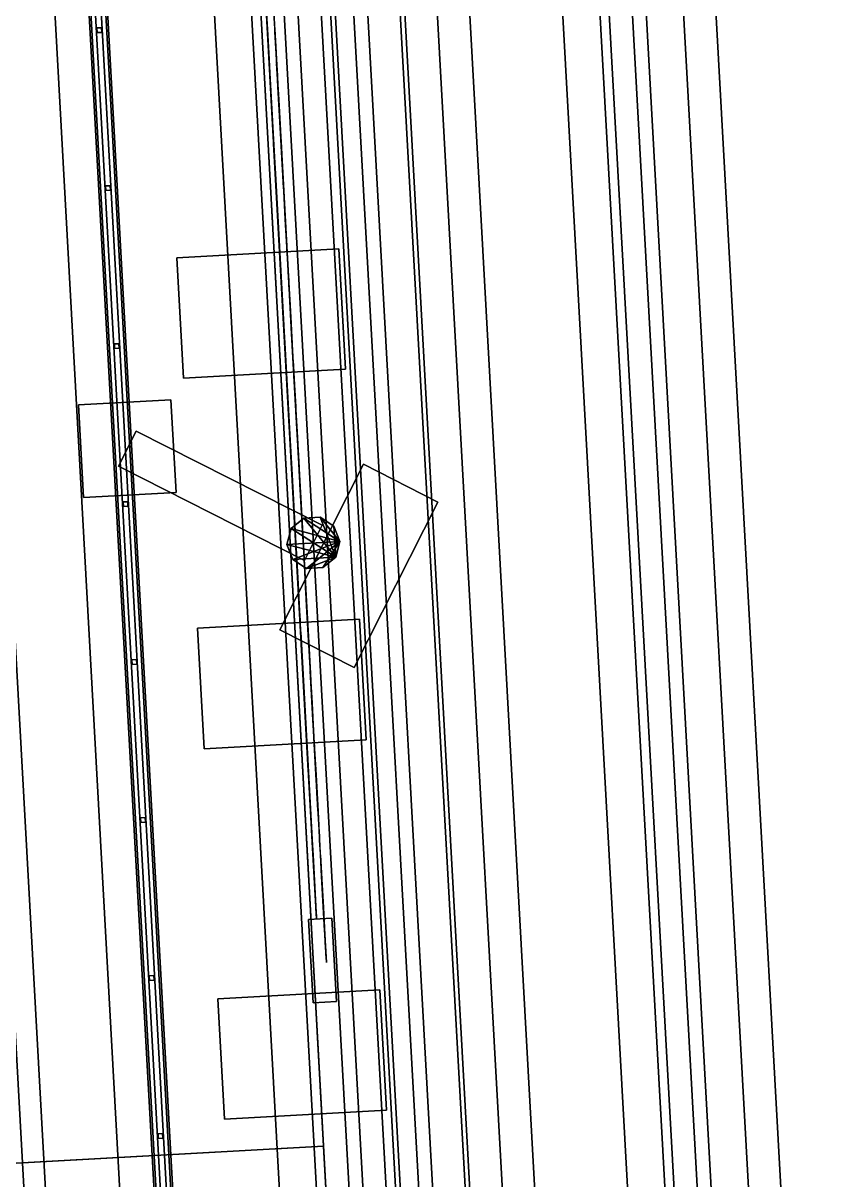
# Model space of a CAD drawing. Header units: millimetres. Extents: x -2005 to 6910, y -1718 to 7197.
# Drawn here: x 5193 to 6910, y 250 to 2744 of the extents above; entities that cross this region are included whole.
import ezdxf

# ---------------------------------------------------------------- set-up
doc = ezdxf.new("R2010")
doc.units = ezdxf.units.MM
for name, color, linetype in [('cornice_coping', 7, 'Continuous'), ('cornice_lower', 7, 'Continuous'), ('cornice_middle', 7, 'Continuous'), ('facade_pilasters', 7, 'Continuous'), ('lower_arch_E', 7, 'Continuous'), ('lower_arch_E_arch', 7, 'Continuous'), ('lower_arch_E_jamb', 7, 'Continuous'), ('main_arch_E', 7, 'Continuous'), ('main_arch_E_arch', 7, 'Continuous'), ('main_arch_E_jamb', 7, 'Continuous'), ('masonry_wall_returns', 7, 'Continuous'), ('roof_cable_tray', 7, 'Continuous'), ('roof_corner_piers', 7, 'Continuous'), ('roof_guard', 7, 'Continuous'), ('roof_guard_mesh', 7, 'Continuous'), ('roof_parapet', 7, 'Continuous'), ('S2_allocated_antenna_0', 7, 'Continuous'), ('S2_wall_carrier', 7, 'Continuous'), ('S2_wall_mount', 7, 'Continuous'), ('S2_wall_plate', 7, 'Continuous'), ('tank_level_arch_E', 7, 'Continuous'), ('tank_level_arch_E_arch', 7, 'Continuous'), ('tank_level_arch_E_jamb', 7, 'Continuous'), ('tower_wall_E', 7, 'Continuous'), ('upper_arch_E', 7, 'Continuous'), ('upper_arch_E_arch', 7, 'Continuous'), ('upper_arch_E_jamb', 7, 'Continuous'), ('upper_corbels', 7, 'Continuous')]:
    doc.layers.add(name, color=color, linetype=linetype)

msp = doc.modelspace()

# ---------------------------------------------------------------- linework, layer by layer
at = {"layer": 'cornice_coping'}
for points in [[(6729.8, -1260.4, 600), (6262.8, 7186.7, 600), (6442.5, 7196.7, 600), (6909.6, -1250.4, 600)], [(6729.8, -1260.4, 710), (6909.6, -1250.4, 710), (6442.5, 7196.7, 710), (6262.8, 7186.7, 710)], [(6262.8, 7186.7, 600), (6729.8, -1260.4, 600), (6729.8, -1260.4, 710), (6262.8, 7186.7, 710)], [(6909.6, -1250.4, 600), (6442.5, 7196.7, 600), (6442.5, 7196.7, 710), (6909.6, -1250.4, 710)], [(6097.6, -694.4, 5500), (5696.8, 6554.5, 5500), (5876.6, 6564.4, 5500), (6277.4, -684.5, 5500)], [(6097.6, -694.4, 5610), (6277.4, -684.5, 5610), (5876.6, 6564.4, 5610), (5696.8, 6554.5, 5610)], [(6277.4, -684.5, 5500), (5876.6, 6564.4, 5500), (5876.6, 6564.4, 5610), (6277.4, -684.5, 5610)], [(5696.8, 6554.5, 5500), (6097.6, -694.4, 5500), (6097.6, -694.4, 5610), (5696.8, 6554.5, 5610)], [(5939.6, -552.9, 10500), (5555.3, 6396.5, 10500), (5735.1, 6406.4, 10500), (6119.3, -543, 10500)], [(5939.6, -552.9, 10610), (6119.3, -543, 10610), (5735.1, 6406.4, 10610), (5555.3, 6396.5, 10610)], [(5939.6, -552.9, 16500), (5555.3, 6396.5, 16500), (5735.1, 6406.4, 16500), (6119.3, -543, 16500)], [(5939.6, -552.9, 16610), (6119.3, -543, 16610), (5735.1, 6406.4, 16610), (5555.3, 6396.5, 16610)], [(5939.6, -552.9, 20100), (5555.3, 6396.5, 20100), (5735.1, 6406.4, 20100), (6119.3, -543, 20100)], [(5939.6, -552.9, 20210), (6119.3, -543, 20210), (5735.1, 6406.4, 20210), (5555.3, 6396.5, 20210)], [(5939.6, -552.9, 24800), (5555.3, 6396.5, 24800), (5735.1, 6406.4, 24800), (6119.3, -543, 24800)], [(5939.6, -552.9, 24910), (6119.3, -543, 24910), (5735.1, 6406.4, 24910), (5555.3, 6396.5, 24910)], [(5555.3, 6396.5, 10500), (5939.6, -552.9, 10500), (5939.6, -552.9, 10610), (5555.3, 6396.5, 10610)], [(5555.3, 6396.5, 16500), (5939.6, -552.9, 16500), (5939.6, -552.9, 16610), (5555.3, 6396.5, 16610)], [(5555.3, 6396.5, 20100), (5939.6, -552.9, 20100), (5939.6, -552.9, 20210), (5555.3, 6396.5, 20210)], [(5555.3, 6396.5, 24800), (5939.6, -552.9, 24800), (5939.6, -552.9, 24910), (5555.3, 6396.5, 24910)], [(6119.3, -543, 10500), (5735.1, 6406.4, 10500), (5735.1, 6406.4, 10610), (6119.3, -543, 10610)], [(6119.3, -543, 16500), (5735.1, 6406.4, 16500), (5735.1, 6406.4, 16610), (6119.3, -543, 16610)], [(6119.3, -543, 20100), (5735.1, 6406.4, 20100), (5735.1, 6406.4, 20210), (6119.3, -543, 20210)], [(6119.3, -543, 24800), (5735.1, 6406.4, 24800), (5735.1, 6406.4, 24910), (6119.3, -543, 24910)]]:
    msp.add_3dface(points, dxfattribs=at)
at = {"layer": 'cornice_lower'}
for points in [[(6571.8, -1118.9, 300), (6121.3, 7028.7, 300), (6301, 7038.6, 300), (6751.5, -1109, 300)], [(6571.8, -1118.9, 440), (6751.5, -1109, 440), (6301, 7038.6, 440), (6121.3, 7028.7, 440)], [(6751.5, -1109, 300), (6301, 7038.6, 300), (6301, 7038.6, 440), (6751.5, -1109, 440)], [(6121.3, 7028.7, 300), (6571.8, -1118.9, 300), (6571.8, -1118.9, 440), (6121.3, 7028.7, 440)], [(5939.6, -552.9, 5200), (5555.3, 6396.5, 5200), (5735.1, 6406.4, 5200), (6119.3, -543, 5200)], [(5939.6, -552.9, 5340), (6119.3, -543, 5340), (5735.1, 6406.4, 5340), (5555.3, 6396.5, 5340)], [(5555.3, 6396.5, 5200), (5939.6, -552.9, 5200), (5939.6, -552.9, 5340), (5555.3, 6396.5, 5340)], [(6119.3, -543, 5200), (5735.1, 6406.4, 5200), (5735.1, 6406.4, 5340), (6119.3, -543, 5340)], [(5781.5, -411.4, 10200), (5413.9, 6238.4, 10200), (5593.6, 6248.3, 10200), (5961.3, -401.5, 10200)], [(5781.5, -411.4, 10340), (5961.3, -401.5, 10340), (5593.6, 6248.3, 10340), (5413.9, 6238.4, 10340)], [(5781.5, -411.4, 16200), (5413.9, 6238.4, 16200), (5593.6, 6248.3, 16200), (5961.3, -401.5, 16200)], [(5781.5, -411.4, 16340), (5961.3, -401.5, 16340), (5593.6, 6248.3, 16340), (5413.9, 6238.4, 16340)], [(5781.5, -411.4, 19800), (5413.9, 6238.4, 19800), (5593.6, 6248.3, 19800), (5961.3, -401.5, 19800)], [(5781.5, -411.4, 19940), (5961.3, -401.5, 19940), (5593.6, 6248.3, 19940), (5413.9, 6238.4, 19940)], [(5781.5, -411.4, 24500), (5413.9, 6238.4, 24500), (5593.6, 6248.3, 24500), (5961.3, -401.5, 24500)], [(5781.5, -411.4, 24640), (5961.3, -401.5, 24640), (5593.6, 6248.3, 24640), (5413.9, 6238.4, 24640)], [(5413.9, 6238.4, 10200), (5781.5, -411.4, 10200), (5781.5, -411.4, 10340), (5413.9, 6238.4, 10340)], [(5413.9, 6238.4, 16200), (5781.5, -411.4, 16200), (5781.5, -411.4, 16340), (5413.9, 6238.4, 16340)], [(5413.9, 6238.4, 19800), (5781.5, -411.4, 19800), (5781.5, -411.4, 19940), (5413.9, 6238.4, 19940)], [(5413.9, 6238.4, 24500), (5781.5, -411.4, 24500), (5781.5, -411.4, 24640), (5413.9, 6238.4, 24640)], [(5961.3, -401.5, 10200), (5593.6, 6248.3, 10200), (5593.6, 6248.3, 10340), (5961.3, -401.5, 10340)], [(5961.3, -401.5, 16200), (5593.6, 6248.3, 16200), (5593.6, 6248.3, 16340), (5961.3, -401.5, 16340)], [(5961.3, -401.5, 19800), (5593.6, 6248.3, 19800), (5593.6, 6248.3, 19940), (5961.3, -401.5, 19940)], [(5961.3, -401.5, 24500), (5593.6, 6248.3, 24500), (5593.6, 6248.3, 24640), (5961.3, -401.5, 24640)]]:
    msp.add_3dface(points, dxfattribs=at)
at = {"layer": 'cornice_middle'}
for points in [[(6656.1, -1194.4, 440), (6196.8, 7113, 440), (6376.5, 7122.9, 440), (6835.8, -1184.4, 440)], [(6656.1, -1194.4, 600), (6835.8, -1184.4, 600), (6376.5, 7122.9, 600), (6196.8, 7113, 600)], [(6196.8, 7113, 440), (6656.1, -1194.4, 440), (6656.1, -1194.4, 600), (6196.8, 7113, 600)], [(6835.8, -1184.4, 440), (6376.5, 7122.9, 440), (6376.5, 7122.9, 600), (6835.8, -1184.4, 600)], [(6023.9, -628.4, 5340), (5630.8, 6480.7, 5340), (5810.5, 6490.7, 5340), (6203.6, -618.5, 5340)], [(6023.9, -628.4, 5500), (6203.6, -618.5, 5500), (5810.5, 6490.7, 5500), (5630.8, 6480.7, 5500)], [(6203.6, -618.5, 5340), (5810.5, 6490.7, 5340), (5810.5, 6490.7, 5500), (6203.6, -618.5, 5500)], [(5630.8, 6480.7, 5340), (6023.9, -628.4, 5340), (6023.9, -628.4, 5500), (5630.8, 6480.7, 5500)], [(5865.8, -486.9, 10340), (5489.3, 6322.7, 10340), (5669, 6332.6, 10340), (6045.6, -477, 10340)], [(5865.8, -486.9, 10500), (6045.6, -477, 10500), (5669, 6332.6, 10500), (5489.3, 6322.7, 10500)], [(5865.8, -486.9, 16340), (5489.3, 6322.7, 16340), (5669, 6332.6, 16340), (6045.6, -477, 16340)], [(5865.8, -486.9, 16500), (6045.6, -477, 16500), (5669, 6332.6, 16500), (5489.3, 6322.7, 16500)], [(5865.8, -486.9, 19940), (5489.3, 6322.7, 19940), (5669, 6332.6, 19940), (6045.6, -477, 19940)], [(5865.8, -486.9, 20100), (6045.6, -477, 20100), (5669, 6332.6, 20100), (5489.3, 6322.7, 20100)], [(5865.8, -486.9, 24640), (5489.3, 6322.7, 24640), (5669, 6332.6, 24640), (6045.6, -477, 24640)], [(5865.8, -486.9, 24800), (6045.6, -477, 24800), (5669, 6332.6, 24800), (5489.3, 6322.7, 24800)], [(5489.3, 6322.7, 10340), (5865.8, -486.9, 10340), (5865.8, -486.9, 10500), (5489.3, 6322.7, 10500)], [(5489.3, 6322.7, 16340), (5865.8, -486.9, 16340), (5865.8, -486.9, 16500), (5489.3, 6322.7, 16500)], [(5489.3, 6322.7, 19940), (5865.8, -486.9, 19940), (5865.8, -486.9, 20100), (5489.3, 6322.7, 20100)], [(5489.3, 6322.7, 24640), (5865.8, -486.9, 24640), (5865.8, -486.9, 24800), (5489.3, 6322.7, 24800)], [(6045.6, -477, 10340), (5669, 6332.6, 10340), (5669, 6332.6, 10500), (6045.6, -477, 10500)], [(6045.6, -477, 16340), (5669, 6332.6, 16340), (5669, 6332.6, 16500), (6045.6, -477, 16500)], [(6045.6, -477, 19940), (5669, 6332.6, 19940), (5669, 6332.6, 20100), (6045.6, -477, 20100)], [(6045.6, -477, 24640), (5669, 6332.6, 24640), (5669, 6332.6, 24800), (6045.6, -477, 24800)]]:
    msp.add_3dface(points, dxfattribs=at)
at = {"layer": 'facade_pilasters'}
for points in [[(5819, 632.2, 10400), (5809, 811.9, 10400), (5859, 814.7, 10400), (5868.9, 635, 10400)], [(5819, 632.2, 16100), (5868.9, 635, 16100), (5859, 814.7, 16100), (5809, 811.9, 16100)], [(5859, 814.7, 10400), (5809, 811.9, 10400), (5809, 811.9, 16100), (5859, 814.7, 16100)], [(5809, 811.9, 10400), (5819, 632.2, 10400), (5819, 632.2, 16100), (5809, 811.9, 16100)], [(5868.9, 635, 10400), (5859, 814.7, 10400), (5859, 814.7, 16100), (5868.9, 635, 16100)], [(5819, 632.2, 10400), (5868.9, 635, 10400), (5868.9, 635, 16100), (5819, 632.2, 16100)]]:
    msp.add_3dface(points, dxfattribs=at)
at = {"layer": 'lower_arch_E'}
for points in [[(5785.7, 1541.8, 6200), (5738.2, 2400.5, 6200), (5738.2, 2400.5, 9370)], [(5785.7, 1541.8, 6200), (5738.2, 2400.5, 9370), (5738.7, 2392.2, 9453.9)], [(5785.7, 1541.8, 6200), (5738.7, 2392.2, 9453.9), (5740, 2367.8, 9534.6)], [(5785.7, 1541.8, 6200), (5740, 2367.8, 9534.6), (5742.2, 2328.1, 9608.9)], [(5785.7, 1541.8, 6200), (5742.2, 2328.1, 9608.9), (5745.2, 2274.7, 9674.1)], [(5785.7, 1541.8, 6200), (5745.2, 2274.7, 9674.1), (5748.8, 2209.6, 9727.5)], [(5785.7, 1541.8, 6200), (5748.8, 2209.6, 9727.5), (5752.9, 2135.4, 9767.3)], [(5785.7, 1541.8, 6200), (5752.9, 2135.4, 9767.3), (5757.3, 2054.9, 9791.7)], [(5785.7, 1541.8, 6200), (5757.3, 2054.9, 9791.7), (5762, 1971.1, 9800)], [(5785.7, 1541.8, 6200), (5762, 1971.1, 9800), (5766.6, 1887.3, 9791.7)], [(5785.7, 1541.8, 6200), (5766.6, 1887.3, 9791.7), (5771.1, 1806.8, 9767.3)], [(5785.7, 1541.8, 6200), (5771.1, 1806.8, 9767.3), (5775.2, 1732.6, 9727.5)], [(5785.7, 1541.8, 6200), (5775.2, 1732.6, 9727.5), (5778.8, 1667.5, 9674.1)], [(5785.7, 1541.8, 6200), (5778.8, 1667.5, 9674.1), (5781.7, 1614.1, 9608.9)], [(5785.7, 1541.8, 6200), (5781.7, 1614.1, 9608.9), (5783.9, 1574.4, 9534.6)], [(5785.7, 1541.8, 6200), (5783.9, 1574.4, 9534.6), (5785.3, 1550, 9453.9)], [(5785.7, 1541.8, 6200), (5785.3, 1550, 9453.9), (5785.7, 1541.8, 9370)]]:
    msp.add_3dface(points, dxfattribs=at)
at = {"layer": 'lower_arch_E_arch'}
for points in [[(5754.2, 2401.3, 9370), (5749, 2496.2, 9370), (5749.5, 2486.1, 9472.4), (5754.7, 2393.1, 9453.9)], [(5754.7, 2393.1, 9453.9), (5749.5, 2486.1, 9472.4), (5751.2, 2456.3, 9570.9), (5756, 2368.7, 9534.6)], [(5756, 2368.7, 9534.6), (5751.2, 2456.3, 9570.9), (5753.8, 2407.8, 9661.7), (5758.2, 2329, 9608.9)], [(5758.2, 2329, 9608.9), (5753.8, 2407.8, 9661.7), (5757.4, 2342.7, 9741.2), (5761.2, 2275.6, 9674.1)], [(5761.2, 2275.6, 9674.1), (5757.4, 2342.7, 9741.2), (5761.8, 2263.2, 9806.5), (5764.8, 2210.5, 9727.5)], [(5764.8, 2210.5, 9727.5), (5761.8, 2263.2, 9806.5), (5766.9, 2172.6, 9855), (5768.9, 2136.3, 9767.3)], [(5768.9, 2136.3, 9767.3), (5766.9, 2172.6, 9855), (5772.3, 2074.3, 9884.9), (5773.3, 2055.8, 9791.7)], [(5773.3, 2055.8, 9791.7), (5772.3, 2074.3, 9884.9), (5777.9, 1972, 9895), (5777.9, 1972, 9800)], [(5777.9, 1972, 9800), (5777.9, 1972, 9895), (5783.6, 1869.7, 9884.9), (5782.6, 1888.2, 9791.7)], [(5782.6, 1888.2, 9791.7), (5783.6, 1869.7, 9884.9), (5789, 1771.4, 9855), (5787, 1807.7, 9767.3)], [(5787, 1807.7, 9767.3), (5789, 1771.4, 9855), (5794, 1680.8, 9806.5), (5791.1, 1733.5, 9727.5)], [(5791.1, 1733.5, 9727.5), (5794, 1680.8, 9806.5), (5798.4, 1601.3, 9741.2), (5794.7, 1668.4, 9674.1)], [(5794.7, 1668.4, 9674.1), (5798.4, 1601.3, 9741.2), (5802, 1536.1, 9661.7), (5797.7, 1615, 9608.9)], [(5797.7, 1615, 9608.9), (5802, 1536.1, 9661.7), (5804.7, 1487.7, 9570.9), (5799.9, 1575.3, 9534.6)], [(5799.9, 1575.3, 9534.6), (5804.7, 1487.7, 9570.9), (5806.4, 1457.9, 9472.4), (5801.2, 1550.9, 9453.9)], [(5801.2, 1550.9, 9453.9), (5806.4, 1457.9, 9472.4), (5806.9, 1447.8, 9370), (5801.7, 1542.6, 9370)]]:
    msp.add_3dface(points, dxfattribs=at)
at = {"layer": 'lower_arch_E_jamb'}
for points in [[(5754.2, 2401.3, 6200), (5749, 2496.2, 6200), (5749, 2496.2, 9370), (5754.2, 2401.3, 9370)], [(5806.9, 1447.8, 6200), (5801.7, 1542.6, 6200), (5801.7, 1542.6, 9370), (5806.9, 1447.8, 9370)]]:
    msp.add_3dface(points, dxfattribs=at)
at = {"layer": 'main_arch_E'}
for points in [[(5791, 1446.9, 11100), (5733, 2495.3, 11100), (5733, 2495.3, 15275)], [(5791, 1446.9, 11100), (5733, 2495.3, 15275), (5733.5, 2485.2, 15377.4)], [(5791, 1446.9, 11100), (5733.5, 2485.2, 15377.4), (5735.2, 2455.4, 15475.9)], [(5791, 1446.9, 11100), (5735.2, 2455.4, 15475.9), (5737.9, 2407, 15566.7)], [(5791, 1446.9, 11100), (5737.9, 2407, 15566.7), (5741.5, 2341.8, 15646.2)], [(5791, 1446.9, 11100), (5741.5, 2341.8, 15646.2), (5745.9, 2262.3, 15711.5)], [(5791, 1446.9, 11100), (5745.9, 2262.3, 15711.5), (5750.9, 2171.7, 15760)], [(5791, 1446.9, 11100), (5750.9, 2171.7, 15760), (5756.3, 2073.4, 15789.9)], [(5791, 1446.9, 11100), (5756.3, 2073.4, 15789.9), (5762, 1971.1, 15800)], [(5791, 1446.9, 11100), (5762, 1971.1, 15800), (5767.6, 1868.8, 15789.9)], [(5791, 1446.9, 11100), (5767.6, 1868.8, 15789.9), (5773.1, 1770.5, 15760)], [(5791, 1446.9, 11100), (5773.1, 1770.5, 15760), (5778.1, 1679.9, 15711.5)], [(5791, 1446.9, 11100), (5778.1, 1679.9, 15711.5), (5782.5, 1600.4, 15646.2)], [(5791, 1446.9, 11100), (5782.5, 1600.4, 15646.2), (5786.1, 1535.3, 15566.7)], [(5791, 1446.9, 11100), (5786.1, 1535.3, 15566.7), (5788.7, 1486.8, 15475.9)], [(5791, 1446.9, 11100), (5788.7, 1486.8, 15475.9), (5790.4, 1457, 15377.4)], [(5791, 1446.9, 11100), (5790.4, 1457, 15377.4), (5791, 1446.9, 15275)]]:
    msp.add_3dface(points, dxfattribs=at)
at = {"layer": 'main_arch_E_arch'}
for points in [[(5749, 2496.2, 15275), (5743.7, 2591, 15275), (5744.4, 2579.2, 15396), (5749.5, 2486.1, 15377.4)], [(5749.5, 2486.1, 15377.4), (5744.4, 2579.2, 15396), (5746.3, 2543.9, 15512.3), (5751.2, 2456.3, 15475.9)], [(5751.2, 2456.3, 15475.9), (5746.3, 2543.9, 15512.3), (5749.5, 2486.7, 15619.5), (5753.8, 2407.8, 15566.7)], [(5753.8, 2407.8, 15566.7), (5749.5, 2486.7, 15619.5), (5753.7, 2409.7, 15713.4), (5757.4, 2342.7, 15646.2)], [(5757.4, 2342.7, 15646.2), (5753.7, 2409.7, 15713.4), (5758.9, 2315.9, 15790.5), (5761.8, 2263.2, 15711.5)], [(5761.8, 2263.2, 15711.5), (5758.9, 2315.9, 15790.5), (5764.8, 2208.9, 15847.8), (5766.9, 2172.6, 15760)], [(5766.9, 2172.6, 15760), (5764.8, 2208.9, 15847.8), (5771.3, 2092.8, 15883.1), (5772.3, 2074.3, 15789.9)], [(5772.3, 2074.3, 15789.9), (5771.3, 2092.8, 15883.1), (5777.9, 1972, 15895), (5777.9, 1972, 15800)], [(5777.9, 1972, 15800), (5777.9, 1972, 15895), (5784.6, 1851.2, 15883.1), (5783.6, 1869.7, 15789.9)], [(5783.6, 1869.7, 15789.9), (5784.6, 1851.2, 15883.1), (5791, 1735.1, 15847.8), (5789, 1771.4, 15760)], [(5789, 1771.4, 15760), (5791, 1735.1, 15847.8), (5797, 1628.1, 15790.5), (5794, 1680.8, 15711.5)], [(5794, 1680.8, 15711.5), (5797, 1628.1, 15790.5), (5802.1, 1534.3, 15713.4), (5798.4, 1601.3, 15646.2)], [(5798.4, 1601.3, 15646.2), (5802.1, 1534.3, 15713.4), (5806.4, 1457.3, 15619.5), (5802, 1536.1, 15566.7)], [(5802, 1536.1, 15566.7), (5806.4, 1457.3, 15619.5), (5809.6, 1400.1, 15512.3), (5804.7, 1487.7, 15475.9)], [(5804.7, 1487.7, 15475.9), (5809.6, 1400.1, 15512.3), (5811.5, 1364.8, 15396), (5806.4, 1457.9, 15377.4)], [(5806.4, 1457.9, 15377.4), (5811.5, 1364.8, 15396), (5812.2, 1352.9, 15275), (5806.9, 1447.8, 15275)]]:
    msp.add_3dface(points, dxfattribs=at)
at = {"layer": 'main_arch_E_jamb'}
for points in [[(5749, 2496.2, 11100), (5743.7, 2591, 11100), (5743.7, 2591, 15275), (5749, 2496.2, 15275)], [(5812.2, 1352.9, 11100), (5806.9, 1447.8, 11100), (5806.9, 1447.8, 15275), (5812.2, 1352.9, 15275)]]:
    msp.add_3dface(points, dxfattribs=at)
at = {"layer": 'masonry_wall_returns'}
for points in [[(6667.2, -1033.5, 1443.8), (6225.6, 6954.3, 1443.8), (5942.6, 6638.2, 1443.8), (6351.1, -750.5, 1443.8)], [(6351.1, -750.5, 2887.5), (5942.6, 6638.2, 2887.5), (5801.1, 6480.1, 2887.5), (6193.1, -609, 2887.5)], [(6193.1, -609, 4331.2), (5801.1, 6480.1, 4331.2), (5659.6, 6322.1, 4331.2), (6035, -467.5, 4331.2)], [(6035, -467.5, 5775), (5659.6, 6322.1, 5775), (5518.1, 6164, 5775), (5877, -326, 5775)]]:
    msp.add_3dface(points, dxfattribs=at)
at = {"layer": 'roof_cable_tray'}
for points in [[(5245, 163.8, 25137.5), (5404.7, 172.6, 25137.5), (5103.7, 5616.3, 25137.5), (4944, 5607.5, 25137.5)], [(5404.7, 172.6, 25062.5), (5245, 163.8, 25062.5), (4944, 5607.5, 25062.5), (5103.7, 5616.3, 25062.5)], [(5404.7, 172.6, 25137.5), (5404.7, 172.6, 25062.5), (5103.7, 5616.3, 25062.5), (5103.7, 5616.3, 25137.5)], [(5245, 163.8, 25062.5), (5245, 163.8, 25137.5), (4944, 5607.5, 25137.5), (4944, 5607.5, 25062.5)]]:
    msp.add_3dface(points, dxfattribs=at)
at = {"layer": 'roof_corner_piers'}
for points in [[(5228, -361.9, 25000), (5192.1, 287.1, 25000), (5841.1, 323, 25000), (5877, -326, 25000)], [(5228, -361.9, 25550), (5877, -326, 25550), (5841.1, 323, 25550), (5192.1, 287.1, 25550)], [(5841.1, 323, 25000), (5192.1, 287.1, 25000), (5192.1, 287.1, 25550), (5841.1, 323, 25550)], [(5877, -326, 25000), (5841.1, 323, 25000), (5841.1, 323, 25550), (5877, -326, 25550)], [(5192.1, 287.1, 25000), (5228, -361.9, 25000), (5228, -361.9, 25550), (5192.1, 287.1, 25550)]]:
    msp.add_3dface(points, dxfattribs=at)
at = {"layer": 'roof_guard'}
for points in [[(5492, 3.2, 25088.2), (5488.2, 3, 25100), (5168, 5794.1, 25100), (5171.8, 5794.4, 25088.2)], [(5488.2, 3, 25100), (5492, 3.2, 25111.8), (5171.8, 5794.4, 25111.8), (5168, 5794.1, 25100)], [(5492, 3.2, 26038.2), (5488.2, 3, 26050), (5168, 5794.1, 26050), (5171.8, 5794.4, 26038.2)], [(5488.2, 3, 26050), (5492, 3.2, 26061.8), (5171.8, 5794.4, 26061.8), (5168, 5794.1, 26050)], [(5502, 3.8, 25081), (5492, 3.2, 25088.2), (5171.8, 5794.4, 25088.2), (5181.8, 5794.9, 25081)], [(5492, 3.2, 25111.8), (5502, 3.8, 25119), (5181.8, 5794.9, 25119), (5171.8, 5794.4, 25111.8)], [(5502, 3.8, 26031), (5492, 3.2, 26038.2), (5171.8, 5794.4, 26038.2), (5181.8, 5794.9, 26031)], [(5492, 3.2, 26061.8), (5502, 3.8, 26069), (5181.8, 5794.9, 26069), (5171.8, 5794.4, 26061.8)], [(5514.3, 4.4, 25081), (5502, 3.8, 25081), (5181.8, 5794.9, 25081), (5194.1, 5795.6, 25081)], [(5502, 3.8, 25119), (5514.3, 4.4, 25119), (5194.1, 5795.6, 25119), (5181.8, 5794.9, 25119)], [(5514.3, 4.4, 26031), (5502, 3.8, 26031), (5181.8, 5794.9, 26031), (5194.1, 5795.6, 26031)], [(5502, 3.8, 26069), (5514.3, 4.4, 26069), (5194.1, 5795.6, 26069), (5181.8, 5794.9, 26069)], [(5524.3, 5, 25088.2), (5514.3, 4.4, 25081), (5194.1, 5795.6, 25081), (5204.1, 5796.1, 25088.2)], [(5514.3, 4.4, 25119), (5524.3, 5, 25111.8), (5204.1, 5796.1, 25111.8), (5194.1, 5795.6, 25119)], [(5524.3, 5, 26038.2), (5514.3, 4.4, 26031), (5194.1, 5795.6, 26031), (5204.1, 5796.1, 26038.2)], [(5514.3, 4.4, 26069), (5524.3, 5, 26061.8), (5204.1, 5796.1, 26061.8), (5194.1, 5795.6, 26069)], [(5528.1, 5.2, 25100), (5524.3, 5, 25088.2), (5204.1, 5796.1, 25088.2), (5207.9, 5796.4, 25100)], [(5524.3, 5, 25111.8), (5528.1, 5.2, 25100), (5207.9, 5796.4, 25100), (5204.1, 5796.1, 25111.8)], [(5528.1, 5.2, 26050), (5524.3, 5, 26038.2), (5204.1, 5796.1, 26038.2), (5207.9, 5796.4, 26050)], [(5524.3, 5, 26061.8), (5528.1, 5.2, 26050), (5207.9, 5796.4, 26050), (5204.1, 5796.1, 26061.8)]]:
    msp.add_3dface(points, dxfattribs=at)
at = {"layer": 'roof_guard_mesh'}
for points in [[(5352.8, 2724.1, 25080), (5352.2, 2734.1, 25080), (5362.2, 2734.6, 25080), (5362.8, 2724.6, 25080)], [(5352.8, 2724.1, 26050), (5362.8, 2724.6, 26050), (5362.2, 2734.6, 26050), (5352.2, 2734.1, 26050)], [(5362.2, 2734.6, 25080), (5352.2, 2734.1, 25080), (5352.2, 2734.1, 26050), (5362.2, 2734.6, 26050)], [(5352.2, 2734.1, 25080), (5352.8, 2724.1, 25080), (5352.8, 2724.1, 26050), (5352.2, 2734.1, 26050)], [(5352.8, 2724.1, 25080), (5362.8, 2724.6, 25080), (5362.8, 2724.6, 26050), (5352.8, 2724.1, 26050)], [(5362.8, 2724.6, 25080), (5362.2, 2734.6, 25080), (5362.2, 2734.6, 26050), (5362.8, 2724.6, 26050)], [(5371.6, 2383.4, 25080), (5371.1, 2393.4, 25080), (5381, 2394, 25080), (5381.6, 2384, 25080)], [(5371.6, 2383.4, 26050), (5381.6, 2384, 26050), (5381, 2394, 26050), (5371.1, 2393.4, 26050)], [(5381, 2394, 25080), (5371.1, 2393.4, 25080), (5371.1, 2393.4, 26050), (5381, 2394, 26050)], [(5371.1, 2393.4, 25080), (5371.6, 2383.4, 25080), (5371.6, 2383.4, 26050), (5371.1, 2393.4, 26050)], [(5371.6, 2383.4, 25080), (5381.6, 2384, 25080), (5381.6, 2384, 26050), (5371.6, 2383.4, 26050)], [(5381.6, 2384, 25080), (5381, 2394, 25080), (5381, 2394, 26050), (5381.6, 2384, 26050)], [(5390.4, 2042.8, 25080), (5389.9, 2052.8, 25080), (5399.9, 2053.3, 25080), (5400.4, 2043.3, 25080)], [(5390.4, 2042.8, 26050), (5400.4, 2043.3, 26050), (5399.9, 2053.3, 26050), (5389.9, 2052.8, 26050)], [(5399.9, 2053.3, 25080), (5389.9, 2052.8, 25080), (5389.9, 2052.8, 26050), (5399.9, 2053.3, 26050)], [(5389.9, 2052.8, 25080), (5390.4, 2042.8, 25080), (5390.4, 2042.8, 26050), (5389.9, 2052.8, 26050)], [(5400.4, 2043.3, 25080), (5399.9, 2053.3, 25080), (5399.9, 2053.3, 26050), (5400.4, 2043.3, 26050)], [(5390.4, 2042.8, 25080), (5400.4, 2043.3, 25080), (5400.4, 2043.3, 26050), (5390.4, 2042.8, 26050)], [(5409.3, 1702.1, 25080), (5408.7, 1712.1, 25080), (5418.7, 1712.6, 25080), (5419.3, 1702.7, 25080)], [(5409.3, 1702.1, 26050), (5419.3, 1702.7, 26050), (5418.7, 1712.6, 26050), (5408.7, 1712.1, 26050)], [(5418.7, 1712.6, 25080), (5408.7, 1712.1, 25080), (5408.7, 1712.1, 26050), (5418.7, 1712.6, 26050)], [(5408.7, 1712.1, 25080), (5409.3, 1702.1, 25080), (5409.3, 1702.1, 26050), (5408.7, 1712.1, 26050)], [(5409.3, 1702.1, 25080), (5419.3, 1702.7, 25080), (5419.3, 1702.7, 26050), (5409.3, 1702.1, 26050)], [(5419.3, 1702.7, 25080), (5418.7, 1712.6, 25080), (5418.7, 1712.6, 26050), (5419.3, 1702.7, 26050)], [(5428.1, 1361.5, 25080), (5427.6, 1371.4, 25080), (5437.5, 1372, 25080), (5438.1, 1362, 25080)], [(5428.1, 1361.5, 26050), (5438.1, 1362, 26050), (5437.5, 1372, 26050), (5427.6, 1371.4, 26050)], [(5437.5, 1372, 25080), (5427.6, 1371.4, 25080), (5427.6, 1371.4, 26050), (5437.5, 1372, 26050)], [(5438.1, 1362, 25080), (5437.5, 1372, 25080), (5437.5, 1372, 26050), (5438.1, 1362, 26050)], [(5427.6, 1371.4, 25080), (5428.1, 1361.5, 25080), (5428.1, 1361.5, 26050), (5427.6, 1371.4, 26050)], [(5428.1, 1361.5, 25080), (5438.1, 1362, 25080), (5438.1, 1362, 26050), (5428.1, 1361.5, 26050)], [(5447, 1020.8, 25080), (5446.4, 1030.8, 25080), (5456.4, 1031.3, 25080), (5456.9, 1021.4, 25080)], [(5447, 1020.8, 26050), (5456.9, 1021.4, 26050), (5456.4, 1031.3, 26050), (5446.4, 1030.8, 26050)], [(5456.4, 1031.3, 25080), (5446.4, 1030.8, 25080), (5446.4, 1030.8, 26050), (5456.4, 1031.3, 26050)], [(5446.4, 1030.8, 25080), (5447, 1020.8, 25080), (5447, 1020.8, 26050), (5446.4, 1030.8, 26050)], [(5456.9, 1021.4, 25080), (5456.4, 1031.3, 25080), (5456.4, 1031.3, 26050), (5456.9, 1021.4, 26050)], [(5447, 1020.8, 25080), (5456.9, 1021.4, 25080), (5456.9, 1021.4, 26050), (5447, 1020.8, 26050)], [(5465.8, 680.1, 25080), (5465.2, 690.1, 25080), (5475.2, 690.7, 25080), (5475.8, 680.7, 25080)], [(5465.8, 680.1, 26050), (5475.8, 680.7, 26050), (5475.2, 690.7, 26050), (5465.2, 690.1, 26050)], [(5475.2, 690.7, 25080), (5465.2, 690.1, 25080), (5465.2, 690.1, 26050), (5475.2, 690.7, 26050)], [(5465.2, 690.1, 25080), (5465.8, 680.1, 25080), (5465.8, 680.1, 26050), (5465.2, 690.1, 26050)], [(5465.8, 680.1, 25080), (5475.8, 680.7, 25080), (5475.8, 680.7, 26050), (5465.8, 680.1, 26050)], [(5475.8, 680.7, 25080), (5475.2, 690.7, 25080), (5475.2, 690.7, 26050), (5475.8, 680.7, 26050)], [(5484.6, 339.5, 25080), (5484.1, 349.5, 25080), (5494.1, 350, 25080), (5494.6, 340, 25080)], [(5484.6, 339.5, 26050), (5494.6, 340, 26050), (5494.1, 350, 26050), (5484.1, 349.5, 26050)], [(5494.1, 350, 25080), (5484.1, 349.5, 25080), (5484.1, 349.5, 26050), (5494.1, 350, 26050)], [(5484.1, 349.5, 25080), (5484.6, 339.5, 25080), (5484.6, 339.5, 26050), (5484.1, 349.5, 26050)], [(5494.6, 340, 25080), (5494.1, 350, 25080), (5494.1, 350, 26050), (5494.6, 340, 26050)], [(5484.6, 339.5, 25080), (5494.6, 340, 25080), (5494.6, 340, 26050), (5484.6, 339.5, 26050)]]:
    msp.add_3dface(points, dxfattribs=at)
at = {"layer": 'roof_parapet'}
for points in [[(5192.1, 287.1, 25000), (4905, 5479.1, 25000), (5554, 5515, 25000), (5841.1, 323, 25000)], [(5192.1, 287.1, 25550), (5841.1, 323, 25550), (5554, 5515, 25550), (4905, 5479.1, 25550)], [(5841.1, 323, 25000), (5554, 5515, 25000), (5554, 5515, 25550), (5841.1, 323, 25550)], [(-613.1, -684.9, 25000), (-649, -35.9, 25000), (5841.1, 323, 25000), (5877, -326, 25000)], [(-613.1, -684.9, 25550), (5877, -326, 25550), (5841.1, 323, 25550), (-649, -35.9, 25550)], [(5841.1, 323, 25000), (-649, -35.9, 25000), (-649, -35.9, 25550), (5841.1, 323, 25550)], [(5192.1, 287.1, 25000), (5841.1, 323, 25000), (5841.1, 323, 25550), (5192.1, 287.1, 25550)], [(5877, -326, 25000), (5841.1, 323, 25000), (5841.1, 323, 25550), (5877, -326, 25550)]]:
    msp.add_3dface(points, dxfattribs=at)
at = {"layer": 'S2_allocated_antenna_0'}
for points in [[(5927.4, 1793.2, 22250), (6088, 1711.9, 22250), (5907.4, 1355, 22250), (5746.8, 1436.3, 22250)], [(5927.4, 1793.2, 24250), (5746.8, 1436.3, 24250), (5907.4, 1355, 24250), (6088, 1711.9, 24250)], [(5927.4, 1793.2, 22250), (5746.8, 1436.3, 22250), (5746.8, 1436.3, 24250), (5927.4, 1793.2, 24250)], [(6088, 1711.9, 22250), (5927.4, 1793.2, 22250), (5927.4, 1793.2, 24250), (6088, 1711.9, 24250)], [(5907.4, 1355, 22250), (6088, 1711.9, 22250), (6088, 1711.9, 24250), (5907.4, 1355, 24250)], [(5746.8, 1436.3, 22250), (5907.4, 1355, 22250), (5907.4, 1355, 24250), (5746.8, 1436.3, 24250)]]:
    msp.add_3dface(points, dxfattribs=at)
at = {"layer": 'S2_wall_carrier'}
for points in [[(5867.3, 1592.8, 21900), (5771.2, 1654.7, 21900), (5798.6, 1677, 21900)], [(5876.3, 1626.9, 24700), (5798.6, 1677, 24700), (5771.2, 1654.7, 24700)], [(5798.6, 1677, 21900), (5771.2, 1654.7, 21900), (5771.2, 1654.7, 24700), (5798.6, 1677, 24700)], [(5867.3, 1592.8, 21900), (5798.6, 1677, 21900), (5833.9, 1679, 21900)], [(5876.3, 1626.9, 24700), (5833.9, 1679, 24700), (5798.6, 1677, 24700)], [(5833.9, 1679, 21900), (5798.6, 1677, 21900), (5798.6, 1677, 24700), (5833.9, 1679, 24700)], [(5867.3, 1592.8, 21900), (5833.9, 1679, 21900), (5863.5, 1659.8, 21900)], [(5876.3, 1626.9, 24700), (5863.5, 1659.8, 24700), (5833.9, 1679, 24700)], [(5863.5, 1659.8, 21900), (5833.9, 1679, 21900), (5833.9, 1679, 24700), (5863.5, 1659.8, 24700)], [(5867.3, 1592.8, 21900), (5762.2, 1620.6, 21900), (5771.2, 1654.7, 21900)], [(5876.3, 1626.9, 24700), (5771.2, 1654.7, 24700), (5762.2, 1620.6, 24700)], [(5771.2, 1654.7, 21900), (5762.2, 1620.6, 21900), (5762.2, 1620.6, 24700), (5771.2, 1654.7, 24700)], [(5867.3, 1592.8, 21900), (5863.5, 1659.8, 21900), (5876.3, 1626.9, 21900)], [(5876.3, 1626.9, 21900), (5863.5, 1659.8, 21900), (5863.5, 1659.8, 24700), (5876.3, 1626.9, 24700)], [(5876.3, 1626.9, 24700), (5762.2, 1620.6, 24700), (5774.9, 1587.6, 24700)], [(5876.3, 1626.9, 24700), (5774.9, 1587.6, 24700), (5804.6, 1568.5, 24700)], [(5876.3, 1626.9, 24700), (5804.6, 1568.5, 24700), (5839.9, 1570.4, 24700)], [(5876.3, 1626.9, 24700), (5839.9, 1570.4, 24700), (5867.3, 1592.8, 24700)], [(5867.3, 1592.8, 21900), (5876.3, 1626.9, 21900), (5876.3, 1626.9, 24700), (5867.3, 1592.8, 24700)], [(5867.3, 1592.8, 21900), (5774.9, 1587.6, 21900), (5762.2, 1620.6, 21900)], [(5762.2, 1620.6, 21900), (5774.9, 1587.6, 21900), (5774.9, 1587.6, 24700), (5762.2, 1620.6, 24700)], [(5867.3, 1592.8, 21900), (5804.6, 1568.5, 21900), (5774.9, 1587.6, 21900)], [(5774.9, 1587.6, 21900), (5804.6, 1568.5, 21900), (5804.6, 1568.5, 24700), (5774.9, 1587.6, 24700)], [(5867.3, 1592.8, 21900), (5839.9, 1570.4, 21900), (5804.6, 1568.5, 21900)], [(5839.9, 1570.4, 21900), (5867.3, 1592.8, 21900), (5867.3, 1592.8, 24700), (5839.9, 1570.4, 24700)], [(5804.6, 1568.5, 21900), (5839.9, 1570.4, 21900), (5839.9, 1570.4, 24700), (5804.6, 1568.5, 24700)]]:
    msp.add_3dface(points, dxfattribs=at)
at = {"layer": 'S2_wall_mount'}
for points in [[(5436.9, 1864.8, 22342.5), (5436.9, 1864.8, 22257.5), (5398.5, 1789, 22257.5), (5398.5, 1789, 22342.5)], [(5436.9, 1864.8, 22342.5), (5398.5, 1789, 22342.5), (5800, 1585.8, 22342.5), (5838.4, 1661.7, 22342.5)], [(5398.5, 1789, 22257.5), (5436.9, 1864.8, 22257.5), (5838.4, 1661.7, 22257.5), (5800, 1585.8, 22257.5)], [(5436.9, 1864.8, 24042.5), (5436.9, 1864.8, 23957.5), (5398.5, 1789, 23957.5), (5398.5, 1789, 24042.5)], [(5436.9, 1864.8, 24042.5), (5398.5, 1789, 24042.5), (5800, 1585.8, 24042.5), (5838.4, 1661.7, 24042.5)], [(5398.5, 1789, 23957.5), (5436.9, 1864.8, 23957.5), (5838.4, 1661.7, 23957.5), (5800, 1585.8, 23957.5)], [(5436.9, 1864.8, 22257.5), (5436.9, 1864.8, 22342.5), (5838.4, 1661.7, 22342.5), (5838.4, 1661.7, 22257.5)], [(5436.9, 1864.8, 23957.5), (5436.9, 1864.8, 24042.5), (5838.4, 1661.7, 24042.5), (5838.4, 1661.7, 23957.5)], [(5398.5, 1789, 22342.5), (5398.5, 1789, 22257.5), (5800, 1585.8, 22257.5), (5800, 1585.8, 22342.5)], [(5398.5, 1789, 24042.5), (5398.5, 1789, 23957.5), (5800, 1585.8, 23957.5), (5800, 1585.8, 24042.5)], [(5838.4, 1661.7, 22342.5), (5800, 1585.8, 22342.5), (5800, 1585.8, 22257.5), (5838.4, 1661.7, 22257.5)], [(5838.4, 1661.7, 24042.5), (5800, 1585.8, 24042.5), (5800, 1585.8, 23957.5), (5838.4, 1661.7, 23957.5)]]:
    msp.add_3dface(points, dxfattribs=at)
at = {"layer": 'S2_wall_plate'}
for points in [[(5323.4, 1721.5, 22200), (5312.3, 1921.2, 22200), (5512, 1932.3, 22200), (5523.1, 1732.6, 22200)], [(5323.4, 1721.5, 22230), (5523.1, 1732.6, 22230), (5512, 1932.3, 22230), (5312.3, 1921.2, 22230)], [(5512, 1932.3, 22200), (5312.3, 1921.2, 22200), (5312.3, 1921.2, 22230), (5512, 1932.3, 22230)], [(5323.4, 1721.5, 23900), (5312.3, 1921.2, 23900), (5512, 1932.3, 23900), (5523.1, 1732.6, 23900)], [(5323.4, 1721.5, 23930), (5523.1, 1732.6, 23930), (5512, 1932.3, 23930), (5312.3, 1921.2, 23930)], [(5512, 1932.3, 23900), (5312.3, 1921.2, 23900), (5312.3, 1921.2, 23930), (5512, 1932.3, 23930)], [(5312.3, 1921.2, 22200), (5323.4, 1721.5, 22200), (5323.4, 1721.5, 22230), (5312.3, 1921.2, 22230)], [(5312.3, 1921.2, 23900), (5323.4, 1721.5, 23900), (5323.4, 1721.5, 23930), (5312.3, 1921.2, 23930)], [(5523.1, 1732.6, 22200), (5512, 1932.3, 22200), (5512, 1932.3, 22230), (5523.1, 1732.6, 22230)], [(5523.1, 1732.6, 23900), (5512, 1932.3, 23900), (5512, 1932.3, 23930), (5523.1, 1732.6, 23930)], [(5323.4, 1721.5, 22200), (5523.1, 1732.6, 22200), (5523.1, 1732.6, 22230), (5323.4, 1721.5, 22230)], [(5323.4, 1721.5, 23900), (5523.1, 1732.6, 23900), (5523.1, 1732.6, 23930), (5323.4, 1721.5, 23930)]]:
    msp.add_3dface(points, dxfattribs=at)
at = {"layer": 'tank_level_arch_E'}
for points in [[(5759.8, 2011, 21300), (5725.5, 2630.1, 21300), (5725.5, 2630.1, 23790)], [(5759.8, 2011, 21300), (5725.5, 2630.1, 23790), (5725.9, 2624.2, 23850.5)], [(5759.8, 2011, 21300), (5725.9, 2624.2, 23850.5), (5726.8, 2606.5, 23908.6)], [(5759.8, 2011, 21300), (5726.8, 2606.5, 23908.6), (5728.4, 2577.9, 23962.2)], [(5759.8, 2011, 21300), (5728.4, 2577.9, 23962.2), (5730.5, 2539.4, 24009.2)], [(5759.8, 2011, 21300), (5730.5, 2539.4, 24009.2), (5733.1, 2492.5, 24047.8)], [(5759.8, 2011, 21300), (5733.1, 2492.5, 24047.8), (5736.1, 2439, 24076.4)], [(5759.8, 2011, 21300), (5736.1, 2439, 24076.4), (5739.3, 2381, 24094)], [(5759.8, 2011, 21300), (5739.3, 2381, 24094), (5742.6, 2320.6, 24100)], [(5759.8, 2011, 21300), (5742.6, 2320.6, 24100), (5746, 2260.2, 24094)], [(5759.8, 2011, 21300), (5746, 2260.2, 24094), (5749.2, 2202.1, 24076.4)], [(5759.8, 2011, 21300), (5749.2, 2202.1, 24076.4), (5752.2, 2148.6, 24047.8)], [(5759.8, 2011, 21300), (5752.2, 2148.6, 24047.8), (5754.7, 2101.7, 24009.2)], [(5759.8, 2011, 21300), (5754.7, 2101.7, 24009.2), (5756.9, 2063.2, 23962.2)], [(5759.8, 2011, 21300), (5756.9, 2063.2, 23962.2), (5758.5, 2034.6, 23908.6)], [(5759.8, 2011, 21300), (5758.5, 2034.6, 23908.6), (5759.4, 2017, 23850.5)], [(5759.8, 2011, 21300), (5759.4, 2017, 23850.5), (5759.8, 2011, 23790)], [(5826, 812.9, 21300), (5791.8, 1431.9, 21300), (5791.8, 1431.9, 23790)], [(5826, 812.9, 21300), (5791.8, 1431.9, 23790), (5792.1, 1426, 23850.5)], [(5826, 812.9, 21300), (5792.1, 1426, 23850.5), (5793.1, 1408.4, 23908.6)], [(5826, 812.9, 21300), (5793.1, 1408.4, 23908.6), (5794.7, 1379.8, 23962.2)], [(5826, 812.9, 21300), (5794.7, 1379.8, 23962.2), (5796.8, 1341.3, 24009.2)], [(5826, 812.9, 21300), (5796.8, 1341.3, 24009.2), (5799.4, 1294.4, 24047.8)], [(5826, 812.9, 21300), (5799.4, 1294.4, 24047.8), (5802.3, 1240.9, 24076.4)], [(5826, 812.9, 21300), (5802.3, 1240.9, 24076.4), (5805.6, 1182.8, 24094)], [(5826, 812.9, 21300), (5805.6, 1182.8, 24094), (5808.9, 1122.4, 24100)], [(5826, 812.9, 21300), (5808.9, 1122.4, 24100), (5812.2, 1062, 24094)], [(5826, 812.9, 21300), (5812.2, 1062, 24094), (5815.4, 1004, 24076.4)], [(5826, 812.9, 21300), (5815.4, 1004, 24076.4), (5818.4, 950.4, 24047.8)], [(5826, 812.9, 21300), (5818.4, 950.4, 24047.8), (5821, 903.5, 24009.2)], [(5826, 812.9, 21300), (5821, 903.5, 24009.2), (5823.1, 865, 23962.2)], [(5826, 812.9, 21300), (5823.1, 865, 23962.2), (5824.7, 836.4, 23908.6)], [(5826, 812.9, 21300), (5824.7, 836.4, 23908.6), (5825.7, 818.8, 23850.5)], [(5826, 812.9, 21300), (5825.7, 818.8, 23850.5), (5826, 812.9, 23790)]]:
    msp.add_3dface(points, dxfattribs=at)
at = {"layer": 'tank_level_arch_E_arch'}
for points in [[(5741.5, 2631, 23790), (5736.3, 2725.8, 23790), (5736.7, 2718.1, 23869), (5741.8, 2625, 23850.5)], [(5741.8, 2625, 23850.5), (5736.7, 2718.1, 23869), (5738, 2695.1, 23945), (5742.8, 2607.4, 23908.6)], [(5742.8, 2607.4, 23908.6), (5738, 2695.1, 23945), (5740, 2657.7, 24015), (5744.4, 2578.8, 23962.2)], [(5744.4, 2578.8, 23962.2), (5740, 2657.7, 24015), (5742.8, 2607.4, 24076.4), (5746.5, 2540.3, 24009.2)], [(5746.5, 2540.3, 24009.2), (5742.8, 2607.4, 24076.4), (5746.2, 2546.1, 24126.7), (5749.1, 2493.4, 24047.8)], [(5749.1, 2493.4, 24047.8), (5746.2, 2546.1, 24126.7), (5750.1, 2476.2, 24164.2), (5752.1, 2439.9, 24076.4)], [(5752.1, 2439.9, 24076.4), (5750.1, 2476.2, 24164.2), (5754.3, 2400.3, 24187.2), (5755.3, 2381.8, 24094)], [(5755.3, 2381.8, 24094), (5754.3, 2400.3, 24187.2), (5758.6, 2321.5, 24195), (5758.6, 2321.5, 24100)], [(5758.6, 2321.5, 24100), (5758.6, 2321.5, 24195), (5763, 2242.6, 24187.2), (5762, 2261.1, 24094)], [(5762, 2261.1, 24094), (5763, 2242.6, 24187.2), (5767.2, 2166.7, 24164.2), (5765.2, 2203, 24076.4)], [(5765.2, 2203, 24076.4), (5767.2, 2166.7, 24164.2), (5771, 2096.8, 24126.7), (5768.1, 2149.5, 24047.8)], [(5768.1, 2149.5, 24047.8), (5771, 2096.8, 24126.7), (5774.4, 2035.5, 24076.4), (5770.7, 2102.6, 24009.2)], [(5770.7, 2102.6, 24009.2), (5774.4, 2035.5, 24076.4), (5777.2, 1985.2, 24015), (5772.9, 2064.1, 23962.2)], [(5772.9, 2064.1, 23962.2), (5777.2, 1985.2, 24015), (5779.3, 1947.9, 23945), (5774.4, 2035.5, 23908.6)], [(5774.4, 2035.5, 23908.6), (5779.3, 1947.9, 23945), (5780.6, 1924.8, 23869), (5775.4, 2017.9, 23850.5)], [(5775.4, 2017.9, 23850.5), (5780.6, 1924.8, 23869), (5781, 1917.1, 23790), (5775.7, 2011.9, 23790)], [(5807.8, 1432.8, 23790), (5802.5, 1527.7, 23790), (5802.9, 1519.9, 23869), (5808.1, 1426.9, 23850.5)], [(5808.1, 1426.9, 23850.5), (5802.9, 1519.9, 23869), (5804.2, 1496.9, 23945), (5809.1, 1409.3, 23908.6)], [(5809.1, 1409.3, 23908.6), (5804.2, 1496.9, 23945), (5806.3, 1459.5, 24015), (5810.6, 1380.7, 23962.2)], [(5810.6, 1380.7, 23962.2), (5806.3, 1459.5, 24015), (5809.1, 1409.2, 24076.4), (5812.8, 1342.2, 24009.2)], [(5812.8, 1342.2, 24009.2), (5809.1, 1409.2, 24076.4), (5812.4, 1348, 24126.7), (5815.4, 1295.3, 24047.8)], [(5815.4, 1295.3, 24047.8), (5812.4, 1348, 24126.7), (5816.3, 1278, 24164.2), (5818.3, 1241.7, 24076.4)], [(5818.3, 1241.7, 24076.4), (5816.3, 1278, 24164.2), (5820.5, 1202.2, 24187.2), (5821.5, 1183.7, 24094)], [(5821.5, 1183.7, 24094), (5820.5, 1202.2, 24187.2), (5824.9, 1123.3, 24195), (5824.9, 1123.3, 24100)], [(5824.9, 1123.3, 24100), (5824.9, 1123.3, 24195), (5829.2, 1044.4, 24187.2), (5828.2, 1062.9, 24094)], [(5828.2, 1062.9, 24094), (5829.2, 1044.4, 24187.2), (5833.4, 968.5, 24164.2), (5831.4, 1004.8, 24076.4)], [(5831.4, 1004.8, 24076.4), (5833.4, 968.5, 24164.2), (5837.3, 898.6, 24126.7), (5834.4, 951.3, 24047.8)], [(5834.4, 951.3, 24047.8), (5837.3, 898.6, 24126.7), (5840.7, 837.3, 24076.4), (5837, 904.4, 24009.2)], [(5837, 904.4, 24009.2), (5840.7, 837.3, 24076.4), (5843.5, 787.1, 24015), (5839.1, 865.9, 23962.2)], [(5839.1, 865.9, 23962.2), (5843.5, 787.1, 24015), (5845.5, 749.7, 23945), (5840.7, 837.3, 23908.6)], [(5840.7, 837.3, 23908.6), (5845.5, 749.7, 23945), (5846.8, 726.7, 23869), (5841.7, 819.7, 23850.5)], [(5841.7, 819.7, 23850.5), (5846.8, 726.7, 23869), (5847.2, 718.9, 23790), (5842, 813.8, 23790)]]:
    msp.add_3dface(points, dxfattribs=at)
at = {"layer": 'tank_level_arch_E_jamb'}
for points in [[(5741.5, 2631, 21300), (5736.3, 2725.8, 21300), (5736.3, 2725.8, 23790), (5741.5, 2631, 23790)], [(5781, 1917.1, 21300), (5775.7, 2011.9, 21300), (5775.7, 2011.9, 23790), (5781, 1917.1, 23790)], [(5807.8, 1432.8, 21300), (5802.5, 1527.7, 21300), (5802.5, 1527.7, 23790), (5807.8, 1432.8, 23790)], [(5847.2, 718.9, 21300), (5842, 813.8, 21300), (5842, 813.8, 23790), (5847.2, 718.9, 23790)]]:
    msp.add_3dface(points, dxfattribs=at)
at = {"layer": 'tower_wall_E'}
for points in [[(6667.2, -1033.5), (6225.6, 6954.3), (6225.6, 6954.3, 1443.8), (6667.2, -1033.5, 1443.8)], [(6351.1, -750.5, 1443.8), (5942.6, 6638.2, 1443.8), (5942.6, 6638.2, 2887.5), (6351.1, -750.5, 2887.5)], [(6193.1, -609, 2887.5), (5801.1, 6480.1, 2887.5), (5801.1, 6480.1, 4331.2), (6193.1, -609, 4331.2)], [(6035, -467.5, 4331.2), (5659.6, 6322.1, 4331.2), (5659.6, 6322.1, 5775), (6035, -467.5, 5775)], [(5877, -326, 5775), (5518.1, 6164, 5775), (5518.1, 6164, 25000), (5877, -326, 25000)]]:
    msp.add_3dface(points, dxfattribs=at)
at = {"layer": 'upper_arch_E'}
for points in [[(5728.3, 2580.2, 16900), (5690.8, 3259.1, 16900), (5690.8, 3259.1, 18860)], [(5728.3, 2580.2, 16900), (5690.8, 3259.1, 18860), (5691.1, 3252.6, 18926.3)], [(5728.3, 2580.2, 16900), (5691.1, 3252.6, 18926.3), (5692.2, 3233.3, 18990.1)], [(5728.3, 2580.2, 16900), (5692.2, 3233.3, 18990.1), (5693.9, 3201.9, 19048.9)], [(5728.3, 2580.2, 16900), (5693.9, 3201.9, 19048.9), (5696.2, 3159.7, 19100.4)], [(5728.3, 2580.2, 16900), (5696.2, 3159.7, 19100.4), (5699.1, 3108.3, 19142.7)], [(5728.3, 2580.2, 16900), (5699.1, 3108.3, 19142.7), (5702.3, 3049.6, 19174.1)], [(5728.3, 2580.2, 16900), (5702.3, 3049.6, 19174.1), (5705.9, 2985.9, 19193.5)], [(5728.3, 2580.2, 16900), (5705.9, 2985.9, 19193.5), (5709.5, 2919.7, 19200)], [(5728.3, 2580.2, 16900), (5709.5, 2919.7, 19200), (5713.2, 2853.4, 19193.5)], [(5728.3, 2580.2, 16900), (5713.2, 2853.4, 19193.5), (5716.7, 2789.7, 19174.1)], [(5728.3, 2580.2, 16900), (5716.7, 2789.7, 19174.1), (5719.9, 2731.1, 19142.7)], [(5728.3, 2580.2, 16900), (5719.9, 2731.1, 19142.7), (5722.8, 2679.6, 19100.4)], [(5728.3, 2580.2, 16900), (5722.8, 2679.6, 19100.4), (5725.1, 2637.4, 19048.9)], [(5728.3, 2580.2, 16900), (5725.1, 2637.4, 19048.9), (5726.9, 2606, 18990.1)], [(5728.3, 2580.2, 16900), (5726.9, 2606, 18990.1), (5727.9, 2586.7, 18926.3)], [(5728.3, 2580.2, 16900), (5727.9, 2586.7, 18926.3), (5728.3, 2580.2, 18860)], [(5808.3, 1132.4, 16900), (5770.8, 1811.4, 16900), (5770.8, 1811.4, 18860)], [(5808.3, 1132.4, 16900), (5770.8, 1811.4, 18860), (5771.2, 1804.8, 18926.3)], [(5808.3, 1132.4, 16900), (5771.2, 1804.8, 18926.3), (5772.2, 1785.5, 18990.1)], [(5808.3, 1132.4, 16900), (5772.2, 1785.5, 18990.1), (5774, 1754.1, 19048.9)], [(5808.3, 1132.4, 16900), (5774, 1754.1, 19048.9), (5776.3, 1711.9, 19100.4)], [(5808.3, 1132.4, 16900), (5776.3, 1711.9, 19100.4), (5779.1, 1660.5, 19142.7)], [(5808.3, 1132.4, 16900), (5779.1, 1660.5, 19142.7), (5782.4, 1601.8, 19174.1)], [(5808.3, 1132.4, 16900), (5782.4, 1601.8, 19174.1), (5785.9, 1538.1, 19193.5)], [(5808.3, 1132.4, 16900), (5785.9, 1538.1, 19193.5), (5789.6, 1471.9, 19200)], [(5808.3, 1132.4, 16900), (5789.6, 1471.9, 19200), (5793.2, 1405.6, 19193.5)], [(5808.3, 1132.4, 16900), (5793.2, 1405.6, 19193.5), (5796.8, 1342, 19174.1)], [(5808.3, 1132.4, 16900), (5796.8, 1342, 19174.1), (5800, 1283.3, 19142.7)], [(5808.3, 1132.4, 16900), (5800, 1283.3, 19142.7), (5802.8, 1231.8, 19100.4)], [(5808.3, 1132.4, 16900), (5802.8, 1231.8, 19100.4), (5805.2, 1189.6, 19048.9)], [(5808.3, 1132.4, 16900), (5805.2, 1189.6, 19048.9), (5806.9, 1158.2, 18990.1)], [(5808.3, 1132.4, 16900), (5806.9, 1158.2, 18990.1), (5808, 1138.9, 18926.3)], [(5808.3, 1132.4, 16900), (5808, 1138.9, 18926.3), (5808.3, 1132.4, 18860)]]:
    msp.add_3dface(points, dxfattribs=at)
at = {"layer": 'upper_arch_E_arch'}
for points in [[(5732.7, 2790.6, 19174.1), (5734.7, 2754.3, 19261.9), (5738.8, 2679.2, 19221.7), (5735.9, 2731.9, 19142.7)], [(5735.9, 2731.9, 19142.7), (5738.8, 2679.2, 19221.7), (5742.5, 2613.4, 19167.6), (5738.8, 2680.5, 19100.4)], [(5738.8, 2680.5, 19100.4), (5742.5, 2613.4, 19167.6), (5745.5, 2559.4, 19101.7), (5741.1, 2638.3, 19048.9)], [(5741.1, 2638.3, 19048.9), (5745.5, 2559.4, 19101.7), (5747.7, 2519.3, 19026.5), (5742.8, 2606.9, 18990.1)], [(5742.8, 2606.9, 18990.1), (5747.7, 2519.3, 19026.5), (5749.1, 2494.6, 18944.9), (5743.9, 2587.6, 18926.3)], [(5743.9, 2587.6, 18926.3), (5749.1, 2494.6, 18944.9), (5749.5, 2486.2, 18860), (5744.3, 2581.1, 18860)], [(5786.8, 1812.2, 18860), (5781.5, 1907.1, 18860), (5782, 1898.7, 18944.9), (5787.1, 1805.7, 18926.3)], [(5787.1, 1805.7, 18926.3), (5782, 1898.7, 18944.9), (5783.4, 1874, 19026.5), (5788.2, 1786.4, 18990.1)], [(5788.2, 1786.4, 18990.1), (5783.4, 1874, 19026.5), (5785.6, 1833.9, 19101.7), (5789.9, 1755, 19048.9)], [(5789.9, 1755, 19048.9), (5785.6, 1833.9, 19101.7), (5788.6, 1779.9, 19167.6), (5792.3, 1712.8, 19100.4)], [(5792.3, 1712.8, 19100.4), (5788.6, 1779.9, 19167.6), (5792.2, 1714.1, 19221.7), (5795.1, 1661.4, 19142.7)], [(5795.1, 1661.4, 19142.7), (5792.2, 1714.1, 19221.7), (5796.4, 1639, 19261.9), (5798.4, 1602.7, 19174.1)], [(5798.4, 1602.7, 19174.1), (5796.4, 1639, 19261.9), (5800.9, 1557.5, 19286.6), (5801.9, 1539, 19193.5)], [(5801.9, 1539, 19193.5), (5800.9, 1557.5, 19286.6), (5805.5, 1472.8, 19295), (5805.5, 1472.8, 19200)], [(5805.5, 1472.8, 19200), (5805.5, 1472.8, 19295), (5810.2, 1388, 19286.6), (5809.2, 1406.5, 19193.5)], [(5809.2, 1406.5, 19193.5), (5810.2, 1388, 19286.6), (5814.7, 1306.5, 19261.9), (5812.7, 1342.8, 19174.1)], [(5812.7, 1342.8, 19174.1), (5814.7, 1306.5, 19261.9), (5818.9, 1231.5, 19221.7), (5816, 1284.1, 19142.7)], [(5816, 1284.1, 19142.7), (5818.9, 1231.5, 19221.7), (5822.5, 1165.6, 19167.6), (5818.8, 1232.7, 19100.4)], [(5818.8, 1232.7, 19100.4), (5822.5, 1165.6, 19167.6), (5825.5, 1111.6, 19101.7), (5821.2, 1190.5, 19048.9)], [(5821.2, 1190.5, 19048.9), (5825.5, 1111.6, 19101.7), (5827.7, 1071.5, 19026.5), (5822.9, 1159.1, 18990.1)], [(5822.9, 1159.1, 18990.1), (5827.7, 1071.5, 19026.5), (5829.1, 1046.8, 18944.9), (5824, 1139.8, 18926.3)], [(5824, 1139.8, 18926.3), (5829.1, 1046.8, 18944.9), (5829.6, 1038.4, 18860), (5824.3, 1133.3, 18860)]]:
    msp.add_3dface(points, dxfattribs=at)
at = {"layer": 'upper_arch_E_jamb'}
for points in [[(5749.5, 2486.2, 16900), (5744.3, 2581.1, 16900), (5744.3, 2581.1, 18860), (5749.5, 2486.2, 18860)], [(5786.8, 1812.2, 16900), (5781.5, 1907.1, 16900), (5781.5, 1907.1, 18860), (5786.8, 1812.2, 18860)], [(5829.6, 1038.4, 16900), (5824.3, 1133.3, 16900), (5824.3, 1133.3, 18860), (5829.6, 1038.4, 18860)]]:
    msp.add_3dface(points, dxfattribs=at)
at = {"layer": 'upper_corbels'}
for points in [[(5539.2, 1978.8, 20000), (5524.8, 2238.4, 20000), (5874.3, 2257.7, 20000), (5888.7, 1998.1, 20000)], [(5539.2, 1978.8, 20450), (5888.7, 1998.1, 20450), (5874.3, 2257.7, 20450), (5524.8, 2238.4, 20450)], [(5874.3, 2257.7, 20000), (5524.8, 2238.4, 20000), (5524.8, 2238.4, 20450), (5874.3, 2257.7, 20450)], [(5888.7, 1998.1, 20000), (5874.3, 2257.7, 20000), (5874.3, 2257.7, 20450), (5888.7, 1998.1, 20450)], [(5524.8, 2238.4, 20000), (5539.2, 1978.8, 20000), (5539.2, 1978.8, 20450), (5524.8, 2238.4, 20450)], [(5539.2, 1978.8, 20000), (5888.7, 1998.1, 20000), (5888.7, 1998.1, 20450), (5539.2, 1978.8, 20450)], [(5583.4, 1180, 20000), (5569, 1439.6, 20000), (5918.5, 1459, 20000), (5932.8, 1199.4, 20000)], [(5583.4, 1180, 20450), (5932.8, 1199.4, 20450), (5918.5, 1459, 20450), (5569, 1439.6, 20450)], [(5918.5, 1459, 20000), (5569, 1439.6, 20000), (5569, 1439.6, 20450), (5918.5, 1459, 20450)], [(5932.8, 1199.4, 20000), (5918.5, 1459, 20000), (5918.5, 1459, 20450), (5932.8, 1199.4, 20450)], [(5569, 1439.6, 20000), (5583.4, 1180, 20000), (5583.4, 1180, 20450), (5569, 1439.6, 20450)], [(5583.4, 1180, 20000), (5932.8, 1199.4, 20000), (5932.8, 1199.4, 20450), (5583.4, 1180, 20450)], [(5627.5, 381.3, 20000), (5613.2, 640.9, 20000), (5962.6, 660.2, 20000), (5977, 400.6, 20000)], [(5627.5, 381.3, 20450), (5977, 400.6, 20450), (5962.6, 660.2, 20450), (5613.2, 640.9, 20450)], [(5962.6, 660.2, 20000), (5613.2, 640.9, 20000), (5613.2, 640.9, 20450), (5962.6, 660.2, 20450)], [(5977, 400.6, 20000), (5962.6, 660.2, 20000), (5962.6, 660.2, 20450), (5977, 400.6, 20450)], [(5613.2, 640.9, 20000), (5627.5, 381.3, 20000), (5627.5, 381.3, 20450), (5613.2, 640.9, 20450)], [(5627.5, 381.3, 20000), (5977, 400.6, 20000), (5977, 400.6, 20450), (5627.5, 381.3, 20450)]]:
    msp.add_3dface(points, dxfattribs=at)

doc.saveas('drawing.dxf')
